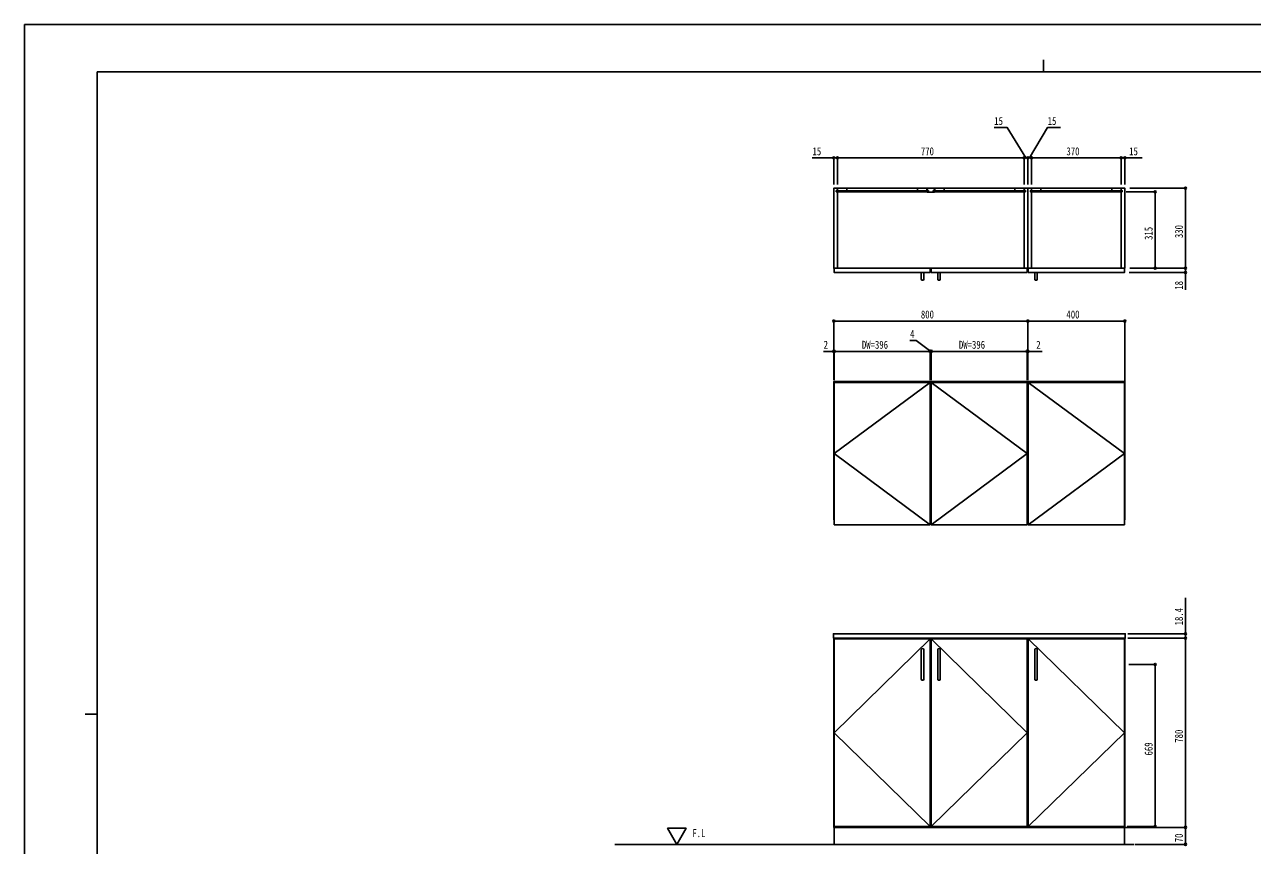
# Model space of a CAD drawing. Units: millimetres, scale not verified. Extents: x -4205 to 4205, y -2970 to 2970.
# Drawn here: x -4205 to 857, y -416 to 2970 of the extents above; entities that cross this region are included whole.
import ezdxf
from ezdxf.enums import TextEntityAlignment as Align

# ---------------------------------------------------------------- set-up
doc = ezdxf.new("R2010")
doc.units = ezdxf.units.MM
doc.header["$LTSCALE"] = 20
for name, color, linetype in [('0-1_USER1', 3, 'Continuous'), ('0-2_YKK_11', 7, 'Continuous'), ('0-3_YKK_12', 2, 'Continuous'), ('0-4_YKK_13', 4, 'Continuous'), ('0-5_YKK_D', 6, 'Continuous'), ('0-6_YKK_ZWAK', 7, 'Continuous'), ('0-7_YSS_K', 3, 'Continuous')]:
    doc.layers.add(name, color=color, linetype=linetype)
doc.styles.add('ＭＳ ゴシック', font='')
doc.styles.get('ＭＳ ゴシック').set_extended_font_data('MS Gothic')

msp = doc.modelspace()

# ---------------------------------------------------------------- linework, layer by layer
at = {"layer": '0-2_YKK_11'}
for p, q in [((-466.97, 927), (-470.97, 927)), ((-68.98, 927), (-70.97, 927)), ((331.02, 927), (329.03, 927)), ((-866.98, 907), (-866.97, 907)), ((-66.98, 907), (-66.97, 907))]:
    msp.add_line(p, q, dxfattribs=at)
at = {"layer": '0-3_YKK_12'}
for p, q in [((-859.48, 2285), (-853.98, 2285)), ((-859.48, 2280), (-859.48, 2285)), ((-859.48, 2280), (-853.98, 2280)), ((-853.98, 2285), (-853.98, 2295)), ((-853.98, 1965), (-853.98, 2280)), ((-814.98, 2295), (-523.98, 2295)), ((-483.98, 2295), (-453.98, 2295)), ((-483.98, 2295), (-483.98, 2285)), ((-483.98, 2285), (-478.48, 2285)), ((-483.98, 2280), (-478.48, 2280)), ((-483.98, 2280), (-483.98, 2279)), ((-483.98, 2279), (-478.48, 2278)), ((-478.48, 2285), (-478.48, 2280)), ((-478.48, 2278), (-459.48, 2278)), ((-459.48, 2285), (-453.98, 2285)), ((-459.48, 2285), (-459.48, 2280)), ((-459.48, 2280), (-453.98, 2280)), ((-459.48, 2278), (-453.98, 2279)), ((-453.98, 2295), (-453.98, 2285)), ((-453.98, 2280), (-453.98, 2279)), ((-122.98, 2295), (-413.98, 2295)), ((-83.98, 2295), (-83.98, 2285)), ((-83.98, 2285), (-78.98, 2285)), ((-83.98, 2280), (-78.98, 2280)), ((-83.98, 2280), (-83.98, 1965)), ((-78.98, 2285), (-78.98, 2280)), ((-53.98, 1965), (-53.98, 2280.5)), ((276.52, 2295), (-14.48, 2295)), ((316.02, 2295), (316.02, 2284.5)), ((316.02, 2280.5), (316.02, 1965)), ((-70.98, 1200.5), (-466.98, 1494)), ((329.02, 1200.5), (-66.98, 1494)), ((-466.97, 907), (-70.97, 1200.5)), ((-66.97, 907), (329.03, 1200.5)), ((-868.98, 927), (-866.97, 927)), ((-68.98, 927), (-66.97, 927))]:
    msp.add_line(p, q, dxfattribs=at)
for points in [[(-68.98, 1965), (-868.98, 1965), (-868.98, 2295), (-68.98, 2295)], [(-858.98, 2280.5), (-479.98, 2280.5), (-479.98, 2284.5), (-858.98, 2284.5)], [(-853.98, 2284.5), (-814.98, 2284.5), (-814.98, 2295), (-853.98, 2295)], [(-484.98, 2284.5), (-523.98, 2284.5), (-523.98, 2295), (-484.98, 2295)], [(-78.98, 2280.5), (-457.98, 2280.5), (-457.98, 2284.5), (-78.98, 2284.5)], [(-452.98, 2284.5), (-413.98, 2284.5), (-413.98, 2295), (-452.98, 2295)], [(-83.98, 2284.5), (-122.98, 2284.5), (-122.98, 2295), (-83.98, 2295)], [(331.02, 1965), (-68.98, 1965), (-68.98, 2295), (331.02, 2295)], [(320.52, 2280.5), (-58.48, 2280.5), (-58.48, 2284.5), (320.52, 2284.5)], [(-53.98, 2284.5), (-14.98, 2284.5), (-14.98, 2295), (-53.98, 2295)], [(316.02, 2284.5), (277.02, 2284.5), (277.02, 2295), (316.02, 2295)], [(-470.98, 1947), (-866.98, 1947), (-866.98, 1965), (-470.98, 1965)], [(-70.98, 1947), (-466.98, 1947), (-466.98, 1965), (-70.98, 1965)], [(-66.98, 1947), (329.02, 1947), (329.02, 1965), (-66.98, 1965)], [(-470.98, 907), (-866.98, 907), (-866.98, 1494), (-470.98, 1494)], [(-466.98, 907), (-70.98, 907), (-70.98, 1494), (-466.98, 1494)], [(-66.98, 907), (329.02, 907), (329.02, 1494), (-66.98, 1494)], [(-870.73, 438.6), (332.77, 438.6), (332.77, 457), (-870.73, 457)], [(-868.98, -341.4), (-68.98, -341.4), (-68.98, 438.6), (-868.98, 438.6)], [(-866.98, -338.4), (-470.98, -338.4), (-470.98, 435.6), (-866.98, 435.6)], [(-70.98, -338.4), (-466.98, -338.4), (-466.98, 435.6), (-70.98, 435.6)], [(-68.98, -341.4), (331.02, -341.4), (331.02, 438.6), (-68.98, 438.6)], [(329.02, -338.4), (-66.98, -338.4), (-66.98, 435.6), (329.02, 435.6)], [(-867.98, -411.4), (330.02, -411.4), (330.02, -341.4), (-867.98, -341.4)]]:
    msp.add_lwpolyline(points, close=True, dxfattribs=at)
for points in [[(-68.98, 927), (-68.98, 1497), (-868.98, 1497), (-868.98, 927)], [(-470.98, 1494), (-866.98, 1200.5), (-470.98, 907)], [(331.02, 927), (331.02, 1497), (-68.98, 1497), (-68.98, 927)], [(-470.98, 435.6), (-866.98, 48.6), (-470.98, -338.4)], [(-466.98, -338.4), (-70.98, 48.6), (-466.98, 435.6)], [(-66.98, -338.4), (329.02, 48.6), (-66.98, 435.6)]]:
    msp.add_lwpolyline(points, dxfattribs=at)
at = {"layer": '0-4_YKK_13'}
for p, q in [((-507.98, 1947), (-497.98, 1947)), ((-507.98, 1919.34), (-507.98, 1947)), ((-497.98, 1919.34), (-497.98, 1947)), ((-439.98, 1947), (-429.98, 1947)), ((-439.98, 1919.34), (-439.98, 1947)), ((-429.98, 1919.34), (-429.98, 1947)), ((-39.98, 1947), (-29.98, 1947)), ((-39.98, 1919.34), (-39.98, 1947)), ((-29.98, 1919.34), (-29.98, 1947)), ((-507.98, 391.76), (-507.98, 269.44)), ((-497.98, 391.76), (-497.98, 269.44)), ((-439.98, 391.76), (-439.98, 269.44)), ((-429.98, 391.76), (-429.98, 269.44)), ((-39.98, 391.76), (-39.98, 269.44)), ((-29.98, 391.76), (-29.98, 269.44))]:
    msp.add_line(p, q, dxfattribs=at)
for centre, start, end in [((-502.98, 1920.05), 188.0693, 351.9307), ((-434.98, 1920.05), 188.0693, 351.9307), ((-34.98, 1920.05), 188.0693, 351.9307), ((-502.98, 391.06), 8.0102, 171.9898), ((-434.98, 391.06), 8.0102, 171.9898), ((-34.98, 391.06), 8.0102, 171.9898), ((-502.98, 270.14), 188.0102, 351.9898), ((-434.98, 270.14), 188.0102, 351.9898), ((-34.98, 270.14), 188.0102, 351.9898)]:
    msp.add_arc(centre, 5.05, start, end, dxfattribs=at)
at = {"layer": '0-5_YKK_D'}
for p, q in [((-868.98, 2310), (-868.98, 2421)), ((-853.98, 2310), (-853.98, 2421)), ((-853.98, 2310), (-853.98, 2421)), ((-83.98, 2420), (-853.98, 2420)), ((-83.98, 2310), (-83.98, 2421)), ((-83.98, 2310), (-83.98, 2421)), ((-68.98, 2420), (-83.98, 2420)), ((-68.98, 2310), (-68.98, 2421)), ((-68.98, 2310), (-68.98, 2421)), ((-68.98, 2420), (-53.98, 2420)), ((-53.98, 2310), (-53.98, 2421)), ((-53.98, 2310), (-53.98, 2421)), ((-53.98, 2420), (316.02, 2420)), ((316.02, 2310), (316.02, 2421)), ((316.02, 2310), (316.02, 2421)), ((331.02, 2310), (331.02, 2421)), ((336.02, 2280), (457.02, 2280)), ((351.02, 2295), (582.02, 2295)), ((456.02, 1965), (456.02, 2280)), ((581.02, 1965), (581.02, 2295)), ((349.02, 1947), (582.02, 1947)), ((351.02, 1965), (582.02, 1965)), ((351.02, 1965), (582.02, 1965)), ((351.02, 1965), (457.02, 1965)), ((-868.98, 1503.64), (-868.98, 1748)), ((-68.98, 1747), (-868.98, 1747)), ((-68.98, 1503.64), (-68.98, 1748)), ((-68.98, 1504.64), (-68.98, 1748)), ((331.02, 1747), (-68.98, 1747)), ((331.02, 1498), (331.02, 1748)), ((-868.98, 1503.64), (-868.98, 1623)), ((-866.98, 1503.64), (-866.98, 1623)), ((-866.98, 1503.64), (-866.98, 1623)), ((-866.98, 1622), (-470.98, 1622)), ((-470.98, 1503.64), (-470.98, 1623)), ((-470.98, 1503.64), (-470.98, 1623)), ((-466.98, 1622), (-470.98, 1622)), ((-466.98, 1503.64), (-466.98, 1623)), ((-466.98, 1503.64), (-466.98, 1623)), ((-70.98, 1622), (-466.98, 1622)), ((-70.98, 1503.64), (-70.98, 1623)), ((-70.98, 1503.64), (-70.98, 1623)), ((-68.98, 1503.64), (-68.98, 1623)), ((344.03, 457), (582.02, 457)), ((344.03, 438.6), (582.02, 438.6)), ((344.03, 438.6), (582.02, 438.6)), ((581.02, -341.4), (581.02, 438.6)), ((348.02, 330.6), (457.02, 330.6)), ((456.02, -338.4), (456.02, 330.6)), ((332.02, -341.4), (582.02, -341.4)), ((332.02, -341.4), (582.02, -341.4)), ((341.02, -338.4), (457.02, -338.4)), ((581.02, -341.4), (581.02, -411.4)), ((372.73, -411.4), (582.02, -411.4))]:
    msp.add_line(p, q, dxfattribs=at)
for points in [[(-76.48, 2420), (-153.75, 2545), (-208.15, 2545)], [(-61.48, 2420), (12.02, 2545), (66.42, 2545)], [(-853.98, 2420), (-868.98, 2420), (-957.38, 2420)], [(316.02, 2420), (331.02, 2420), (402.42, 2420)], [(581.02, 1965), (581.02, 1947), (581.02, 1875.6)], [(-866.98, 1622), (-868.98, 1622), (-911.58, 1622)], [(-468.98, 1622), (-529.27, 1667), (-554.87, 1667)], [(-70.98, 1622), (-68.98, 1622), (-9.38, 1622)], [(581.02, 438.6), (581.02, 457), (581.02, 605.4)]]:
    msp.add_lwpolyline(points, dxfattribs=at)
for centre in [(-868.98, 2420), (-853.98, 2420), (-853.98, 2420), (-83.98, 2420), (-83.98, 2420), (-68.98, 2420), (-68.98, 2420), (-53.98, 2420), (-53.98, 2420), (316.02, 2420), (316.02, 2420), (331.02, 2420), (456.02, 2280), (581.02, 2295), (456.02, 1965), (581.02, 1965), (581.02, 1965), (581.02, 1947), (-868.98, 1747), (-68.98, 1747), (-68.98, 1747), (331.02, 1747), (-868.98, 1622), (-866.98, 1622), (-866.98, 1622), (-470.98, 1622), (-470.98, 1622), (-466.98, 1622), (-466.98, 1622), (-70.98, 1622), (-70.98, 1622), (-68.98, 1622), (581.02, 457), (581.02, 438.6), (581.02, 438.6), (456.02, 330.6), (456.02, -338.4), (581.02, -341.4), (581.02, -341.4), (581.02, -411.4)]:
    msp.add_circle(centre, 4.25, dxfattribs=at)
at = {"layer": '0-6_YKK_ZWAK'}
for p, q in [((-4.98, 2825), (-4.98, 2775)), ((3895.02, 2775), (-3904.98, 2775)), ((-3904.98, -2525), (-3904.98, 2775)), ((-3954.98, 125), (-3904.98, 125))]:
    msp.add_line(p, q, dxfattribs=at)
msp.add_lwpolyline([(-4205, -2970), (4205, -2970), (4205, 2970), (-4205, 2970)], close=True, dxfattribs=at)
at = {"layer": '0-7_YSS_K'}
msp.add_line((368.17, -411.4), (-1771.26, -411.4), dxfattribs=at)
msp.add_lwpolyline([(-1516.14, -411.4), (-1477.97, -345.29), (-1554.31, -345.29)], close=True, dxfattribs=at)

# ---------------------------------------------------------------- texts
at = {"layer": '0-1_USER1', "style": 'ＭＳ ゴシック', "width": 0.8}
msp.add_text('F.L', height=32.99, dxfattribs=at).set_placement((-1452.08, -391.71), align=Align.BOTTOM_LEFT)
at = {"layer": '0-5_YKK_D', "style": 'ＭＳ ゴシック', "width": 0.8}
for s, p in [('15', (-207.35, 2545.8)), ('15', (12.82, 2545.8)), ('15', (-956.58, 2420.8)), ('770', (-509.78, 2420.8)), ('370', (90.22, 2420.8)), ('15', (348.82, 2420.8)), ('800', (-509.78, 1747.8)), ('400', (90.22, 1747.8)), ('4', (-554.07, 1667.8)), ('2', (-910.78, 1622.8)), ('DW=396', (-752.98, 1622.8)), ('DW=396', (-352.98, 1622.8)), ('2', (-34.18, 1622.8))]:
    msp.add_text(s, height=32.99, dxfattribs=at).set_placement(p, align=Align.BOTTOM_LEFT)
for s, p in [('315', (455.22, 2081.7)), ('330', (580.22, 2089.2)), ('18', (580.22, 1876.4)), ('18.4', (580.22, 491.8)), ('780', (580.22, 7.8)), ('669', (455.22, -44.7)), ('70', (580.22, -402.8))]:
    msp.add_text(s, height=32.99, rotation=90, dxfattribs=at).set_placement(p, align=Align.BOTTOM_LEFT)

doc.saveas('drawing.dxf')
